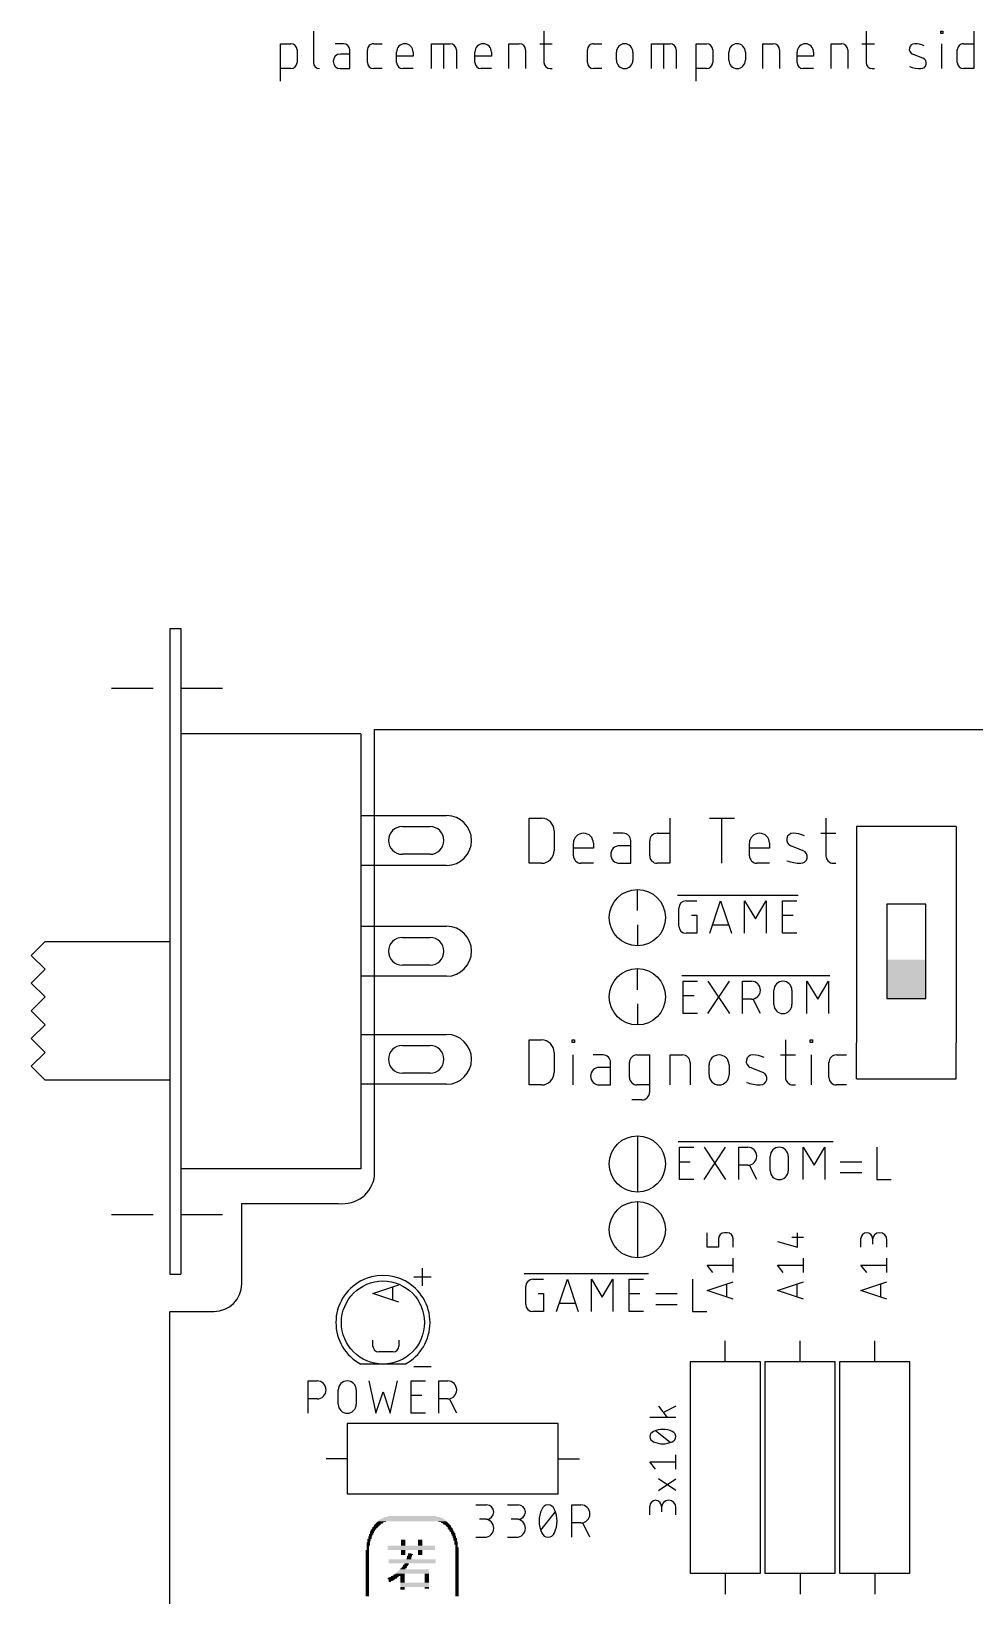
# Model space of a CAD drawing. Extents: x -7.6 to 65.6, y 0 to 91.2.
# Drawn here: x -7.6 to 26.5, y 34.7 to 91.2 of the extents above; entities that cross this region are included whole.
import ezdxf

# ---------------------------------------------------------------- set-up
doc = ezdxf.new("R2010")
doc.units = 0
for name, color, linetype in [('20', 30, 'CONTINUOUS'), ('21', 253, 'CONTINUOUS'), ('51', 253, 'CONTINUOUS')]:
    doc.layers.add(name, color=color, linetype=linetype)

# ---------------------------------------------------------------- blocks, each defined once
blk = doc.blocks.new('RECT')
blk.add_solid([(-0.5, -0.5), (0.5, -0.5), (-0.5, 0.5), (0.5, 0.5)])

msp = doc.modelspace()

# ---------------------------------------------------------------- linework, layer by layer
at = {"layer": '20'}
for p, q in [((4.8, 49.9), (4.8, 66)), ((4.8, 66), (53.2, 66)), ((0, 46), (0, 48.9)), ((0, 48.9), (3.5, 48.9)), ((-2.6, 45), (-1, 45)), ((-2.6, 19), (-2.6, 45))]:
    msp.add_line(p, q, dxfattribs=at)
for centre, radius, start, end in [((3.65, 50.05), 1.1597, 262.5686, 352.5686), ((-1, 46), 1, 270, 0)]:
    msp.add_arc(centre, radius, start, end, dxfattribs=at)
at = {"layer": '21'}
for p, q in [((2.5898, 91.2026), (2.5898, 90.0808)), ((10.9106, 91.2026), (10.9106, 90.0808)), ((22.5459, 91.2026), (22.5459, 90.0808)), ((25.2432, 91.1278), (25.2432, 91.2026)), ((25.2432, 91.2026), (25.318, 91.2026)), ((25.318, 91.1278), (25.2432, 91.1278)), ((25.318, 91.2026), (25.318, 91.1278)), ((26.4381, 91.2026), (26.4381, 89.8564)), ((1.4002, 89.4077), (1.4002, 90.7539)), ((1.4002, 90.7539), (1.7741, 90.7539)), ((1.9985, 90.5295), (1.9985, 90.0808)), ((3.6733, 90.7539), (3.3741, 90.7539)), ((3.8977, 90.3799), (3.5611, 90.3799)), ((3.8977, 89.8564), (3.8977, 90.5295)), ((4.5419, 90.0808), (4.5419, 90.5295)), ((4.7662, 90.7539), (5.0654, 90.7539)), ((5.5894, 90.0808), (5.5894, 90.4547)), ((6.1877, 90.4547), (6.1877, 90.3051)), ((6.8543, 89.8564), (6.8543, 90.7539)), ((6.8543, 90.7539), (7.5274, 90.7539)), ((7.303, 89.8564), (7.303, 90.7539)), ((7.7517, 90.5295), (7.7517, 89.8564)), ((8.4183, 90.0808), (8.4183, 90.4547)), ((9.0166, 90.4547), (9.0166, 90.3051)), ((9.6503, 89.8564), (9.6503, 90.7539)), ((9.6503, 90.7539), (10.0242, 90.7539)), ((10.2486, 90.5295), (10.2486, 89.8564)), ((10.761, 90.7539), (11.2098, 90.7539)), ((12.4812, 90.0808), (12.4812, 90.5295)), ((12.7056, 90.7539), (13.0047, 90.7539)), ((13.5287, 90.1556), (13.5287, 90.4547)), ((14.127, 90.4547), (14.127, 90.1556)), ((14.7936, 89.8564), (14.7936, 90.7539)), ((14.7936, 90.7539), (15.4667, 90.7539)), ((15.2423, 89.8564), (15.2423, 90.7539)), ((15.6911, 90.5295), (15.6911, 89.8564)), ((16.4119, 89.4077), (16.4119, 90.7539)), ((16.4119, 90.7539), (16.7858, 90.7539)), ((17.0102, 90.5295), (17.0102, 90.0808)), ((17.5896, 90.1556), (17.5896, 90.4547)), ((18.1879, 90.4547), (18.1879, 90.1556)), ((18.8216, 89.8564), (18.8216, 90.7539)), ((18.8216, 90.7539), (19.1955, 90.7539)), ((19.4199, 90.5295), (19.4199, 89.8564)), ((20.0536, 90.0808), (20.0536, 90.4547)), ((20.6519, 90.4547), (20.6519, 90.3051)), ((21.2855, 89.8564), (21.2855, 90.7539)), ((21.2855, 90.7539), (21.6595, 90.7539)), ((21.8839, 90.5295), (21.8839, 89.8564)), ((22.3963, 90.7539), (22.845, 90.7539)), ((24.6006, 90.2303), (24.2267, 90.3799)), ((25.2806, 89.8564), (25.2806, 90.7539)), ((25.8398, 90.0808), (25.8398, 90.5295)), ((26.0641, 90.7539), (26.4381, 90.7539)), ((1.7741, 89.8564), (1.4002, 89.8564)), ((3.5611, 89.8564), (3.8977, 89.8564)), ((5.0654, 89.8564), (4.7662, 89.8564)), ((6.1877, 90.3051), (5.5894, 90.3051)), ((6.1877, 89.8564), (5.8137, 89.8564)), ((9.0166, 90.3051), (8.4183, 90.3051)), ((9.0166, 89.8564), (8.6427, 89.8564)), ((11.135, 89.8564), (11.2098, 89.8564)), ((13.0047, 89.8564), (12.7056, 89.8564)), ((16.7858, 89.8564), (16.4119, 89.8564)), ((20.6519, 90.3051), (20.0536, 90.3051)), ((20.6519, 89.8564), (20.2779, 89.8564)), ((22.7702, 89.8564), (22.845, 89.8564)), ((26.4381, 89.8564), (26.0641, 89.8564)), ((-2.6, 69.65), (-2.6, 58.35)), ((-2.6, 69.65), (-2.2, 69.65)), ((-2.2, 69.65), (-2.2, 46.35)), ((-4.7, 67.5), (-3.2, 67.5)), ((-2.2, 67.5), (-0.7, 67.5)), ((4.3, 65.85), (-2.2, 65.85)), ((4.3, 65.85), (4.3, 58)), ((10.3762, 61.1762), (10.3762, 62.8018)), ((10.3762, 62.8018), (10.8278, 62.8018)), ((15.4542, 62.8018), (15.4542, 61.1762)), ((16.8892, 62.8018), (17.7923, 62.8018)), ((17.3408, 61.1762), (17.3408, 62.8018)), ((21.0945, 62.8018), (21.0945, 61.4471)), ((11.2793, 62.3502), (11.2793, 61.6278)), ((13.7765, 62.2599), (13.4152, 62.2599)), ((15.0027, 62.2599), (15.4542, 62.2599)), ((20.9139, 62.2599), (21.4558, 62.2599)), ((25.8, 62.5), (22.2, 62.5)), ((22.2, 62.5), (22.2, 61.3)), ((25.8, 62.5), (25.8, 61.3)), ((11.9775, 61.4471), (11.9775, 61.8987)), ((12.7, 61.7181), (11.9775, 61.7181)), ((12.7, 61.8987), (12.7, 61.7181)), ((14.0474, 61.8084), (13.641, 61.8084)), ((14.0474, 61.1762), (14.0474, 61.989)), ((14.7317, 61.4471), (14.7317, 61.989)), ((18.3342, 61.4471), (18.3342, 61.8987)), ((19.0567, 61.7181), (18.3342, 61.7181)), ((19.0567, 61.8987), (19.0567, 61.7181)), ((20.276, 61.6278), (19.8244, 61.8084)), ((10.8278, 61.1762), (10.3762, 61.1762)), ((12.7, 61.1762), (12.2485, 61.1762)), ((13.641, 61.1762), (14.0474, 61.1762)), ((15.4542, 61.1762), (15.0027, 61.1762)), ((19.0567, 61.1762), (18.6052, 61.1762)), ((21.3655, 61.1762), (21.4558, 61.1762)), ((15.735, 60.0224), (20.0919, 60.0224)), ((15.7858, 58.9104), (15.7858, 59.5596)), ((16.0454, 59.8192), (16.4349, 59.8192)), ((16.2402, 59.2999), (16.4349, 59.2999)), ((16.4349, 59.2999), (16.4349, 58.6508)), ((16.902, 58.6508), (17.2915, 59.8192)), ((17.2915, 59.8192), (17.6809, 58.6508)), ((18.1593, 58.6508), (18.1593, 59.8192)), ((18.1593, 59.8192), (18.5488, 59.1701)), ((18.5488, 59.1701), (18.9382, 59.8192)), ((18.9382, 59.8192), (18.9382, 58.6508)), ((19.5219, 58.6508), (19.5219, 59.8192)), ((19.5219, 59.8192), (20.0411, 59.8192)), ((19.5219, 59.2999), (19.9113, 59.2999)), ((22.2, 59.7), (22.2, 58.8)), ((24.7, 59.7), (23.3, 59.7)), ((23.3, 59.7), (23.3, 56.3)), ((24.7, 56.3), (24.7, 59.7)), ((25.8, 59.7), (25.8, 58.8)), ((17.5836, 58.9429), (16.9994, 58.9429)), ((-7.6, 57.85), (-7.1, 58.35)), ((-7.1, 58.35), (-2.6, 58.35)), ((-2.6, 58.35), (-2.6, 53.35)), ((16.4349, 58.6508), (16.0454, 58.6508)), ((20.0411, 58.6508), (19.5219, 58.6508)), ((-7.1, 57.35), (-7.6, 57.85)), ((4.3, 58), (4.3, 50.15)), ((-7.6, 56.85), (-7.1, 57.35)), ((15.8938, 57.1224), (21.241, 57.1224)), ((22.2, 57.2), (22.2, 56.3)), ((25.8, 57.2), (25.8, 56.3)), ((-7.1, 56.35), (-7.6, 56.85)), ((15.9446, 55.7508), (15.9446, 56.9192)), ((15.9446, 56.9192), (16.4638, 56.9192)), ((16.8299, 55.7508), (17.6088, 56.9192)), ((16.8299, 56.9192), (17.6088, 55.7508)), ((18.0833, 55.7508), (18.0833, 56.9192)), ((18.0833, 56.9192), (18.4078, 56.9192)), ((19.2189, 56.0754), (19.2189, 56.5946)), ((19.868, 56.5946), (19.868, 56.0754)), ((20.4113, 55.7508), (20.4113, 56.9192)), ((20.4113, 56.9192), (20.8007, 56.2701)), ((20.8007, 56.2701), (21.1902, 56.9192)), ((21.1902, 56.9192), (21.1902, 55.7508)), ((-7.6, 55.85), (-7.1, 56.35)), ((15.9446, 56.3999), (16.334, 56.3999)), ((18.4078, 56.2701), (18.0833, 56.2701)), ((18.7324, 55.7508), (18.4727, 56.2701)), ((23.3, 56.3), (24.7, 56.3)), ((-7.6, 55.85), (-7.1, 55.35)), ((-7.1, 55.35), (-7.6, 54.85)), ((16.4638, 55.7508), (15.9446, 55.7508)), ((-7.6, 54.85), (-7.1, 54.35)), ((10.3762, 53.1762), (10.3762, 54.8018)), ((10.3762, 54.8018), (10.8278, 54.8018)), ((11.9289, 54.7115), (11.9289, 54.8018)), ((11.9289, 54.8018), (12.0192, 54.8018)), ((12.0192, 54.8018), (12.0192, 54.7115)), ((19.6356, 54.8018), (19.6356, 53.4471)), ((20.5261, 54.7115), (20.5261, 54.8018)), ((20.5261, 54.8018), (20.6164, 54.8018)), ((20.6164, 54.8018), (20.6164, 54.7115)), ((-7.1, 54.35), (-7.6, 53.85)), ((11.2793, 54.3502), (11.2793, 53.6278)), ((12.0192, 54.7115), (11.9289, 54.7115)), ((11.974, 53.1762), (11.974, 54.2599)), ((13.047, 54.2599), (12.6858, 54.2599)), ((14.2732, 54.2599), (14.7247, 54.2599)), ((14.7247, 54.2599), (14.7247, 52.9053)), ((15.4685, 53.1762), (15.4685, 54.2599)), ((15.4685, 54.2599), (15.9201, 54.2599)), ((19.455, 54.2599), (19.9969, 54.2599)), ((20.6164, 54.7115), (20.5261, 54.7115)), ((20.5712, 53.1762), (20.5712, 54.2599)), ((21.4726, 54.2599), (21.8339, 54.2599)), ((22.2, 53.4), (22.2, 54.7)), ((25.8, 53.4), (25.8, 54.7)), ((-7.6, 53.85), (-7.1, 53.35)), ((13.3179, 53.8084), (12.9115, 53.8084)), ((13.3179, 53.1762), (13.3179, 53.989)), ((14.0023, 53.4471), (14.0023, 53.989)), ((16.191, 53.989), (16.191, 53.1762)), ((16.8753, 53.5374), (16.8753, 53.8987)), ((17.5978, 53.8987), (17.5978, 53.5374)), ((18.817, 53.6278), (18.3655, 53.8084)), ((21.2017, 53.4471), (21.2017, 53.989)), ((-2.6, 53.35), (-7.1, 53.35)), ((-2.6, 53.35), (-2.6, 46.35)), ((10.8278, 53.1762), (10.3762, 53.1762)), ((12.9115, 53.1762), (13.3179, 53.1762)), ((14.7247, 53.1762), (14.2732, 53.1762)), ((19.9065, 53.1762), (19.9969, 53.1762)), ((21.8339, 53.1762), (21.4726, 53.1762)), ((22.2, 53.4), (25.8, 53.4)), ((14.4538, 52.6343), (14.0926, 52.6343)), ((15.7588, 51.1287), (21.3515, 51.1287)), ((15.8096, 49.757), (15.8096, 50.9255)), ((15.8096, 50.9255), (16.3288, 50.9255)), ((16.6949, 49.757), (17.4738, 50.9255)), ((16.6949, 50.9255), (17.4738, 49.757)), ((17.9483, 49.757), (17.9483, 50.9255)), ((17.9483, 50.9255), (18.2728, 50.9255)), ((20.2763, 49.757), (20.2763, 50.9255)), ((20.2763, 50.9255), (20.6657, 50.2763)), ((20.6657, 50.2763), (21.0552, 50.9255)), ((21.0552, 50.9255), (21.0552, 49.757)), ((22.9342, 50.9255), (22.9342, 49.757)), ((15.8096, 50.4062), (16.199, 50.4062)), ((18.2728, 50.2763), (17.9483, 50.2763)), ((18.5974, 49.757), (18.3377, 50.2763)), ((19.0839, 50.0816), (19.0839, 50.6009)), ((19.733, 50.6009), (19.733, 50.0816)), ((21.6098, 50.4062), (22.3887, 50.4062)), ((4.3, 50.15), (-2.2, 50.15)), ((16.3288, 49.757), (15.8096, 49.757)), ((21.6098, 50.0167), (22.3887, 50.0167)), ((22.9342, 49.757), (23.4535, 49.757)), ((-4.7, 48.5), (-3.2, 48.5)), ((-2.2, 48.5), (-0.7, 48.5)), ((16.8021, 47.3216), (16.8021, 47.8437)), ((17.2198, 47.6349), (17.2198, 47.3216)), ((17.5331, 47.8437), (17.4286, 47.8437)), ((17.7419, 47.3216), (17.7419, 47.6349)), ((19.3421, 47.5304), (20.0731, 47.3216)), ((19.8642, 47.6871), (20.2819, 47.6871)), ((20.0731, 47.3216), (20.0731, 47.8437)), ((22.3584, 47.3216), (22.3584, 47.6349)), ((22.776, 47.6349), (22.776, 47.426)), ((23.2981, 47.3216), (23.2981, 47.5827)), ((17.2198, 47.3216), (16.8021, 47.3216)), ((17.7419, 46.4072), (17.7419, 46.9293)), ((20.2819, 46.4072), (20.2819, 46.9293)), ((23.2981, 46.4072), (23.2981, 46.9293)), ((-2.6, 46.35), (-2.2, 46.35)), ((6.5288, 45.9288), (6.5288, 46.5637)), ((10.2025, 46.3662), (14.6927, 46.3662)), ((17.0109, 46.4072), (16.8021, 46.6683)), ((16.8021, 46.6683), (17.7419, 46.6683)), ((19.5509, 46.4072), (19.3421, 46.6683)), ((19.3421, 46.6683), (20.2819, 46.6683)), ((22.5672, 46.4072), (22.3584, 46.6683)), ((22.3584, 46.6683), (23.2981, 46.6683)), ((6.2113, 46.2463), (6.8463, 46.2463)), ((10.2533, 45.2542), (10.2533, 45.9033)), ((10.5129, 46.163), (10.9024, 46.163)), ((11.3695, 44.9946), (11.759, 46.163)), ((11.759, 46.163), (12.1484, 44.9946)), ((12.6268, 44.9946), (12.6268, 46.163)), ((12.6268, 46.163), (13.0163, 45.5138)), ((13.0163, 45.5138), (13.4057, 46.163)), ((13.4057, 46.163), (13.4057, 44.9946)), ((13.9894, 44.9946), (13.9894, 46.163)), ((13.9894, 46.163), (14.5086, 46.163)), ((16.2754, 46.163), (16.2754, 44.9946)), ((16.8021, 45.7539), (17.7419, 46.0671)), ((17.7419, 45.4406), (16.8021, 45.7539)), ((17.5069, 45.9888), (17.5069, 45.5189)), ((19.3421, 45.7539), (20.2819, 46.0671)), ((20.2819, 45.4406), (19.3421, 45.7539)), ((20.047, 45.9888), (20.047, 45.5189)), ((22.3584, 45.7539), (23.2981, 46.0671)), ((23.2981, 45.4406), (22.3584, 45.7539)), ((23.0632, 45.9888), (23.0632, 45.5189)), ((10.7077, 45.6437), (10.9024, 45.6437)), ((10.9024, 45.6437), (10.9024, 44.9946)), ((12.0511, 45.2867), (11.4669, 45.2867)), ((13.9894, 45.6437), (14.3788, 45.6437)), ((14.9509, 45.6437), (15.7298, 45.6437)), ((14.9509, 45.2542), (15.7298, 45.2542)), ((10.9024, 44.9946), (10.5129, 44.9946)), ((14.5086, 44.9946), (13.9894, 44.9946)), ((16.2754, 44.9946), (16.7946, 44.9946)), ((17.4625, 43.18), (17.4625, 43.942)), ((20.1613, 43.18), (20.1613, 43.942)), ((22.86, 43.18), (22.86, 43.942)), ((6.2113, 43.0125), (6.8463, 43.0125)), ((16.1925, 43.18), (16.1925, 35.56)), ((18.7325, 43.18), (16.1925, 43.18)), ((18.7325, 35.56), (18.7325, 43.18)), ((18.8912, 43.18), (18.8912, 35.56)), ((21.4313, 43.18), (18.8912, 43.18)), ((21.4313, 35.56), (21.4313, 43.18)), ((21.59, 43.18), (21.59, 35.56)), ((24.13, 43.18), (21.59, 43.18)), ((24.13, 35.56), (24.13, 43.18)), ((2.398, 41.3258), (2.398, 42.4942)), ((2.398, 42.4942), (2.7226, 42.4942)), ((4.5867, 42.4942), (4.8463, 41.3258)), ((5.3656, 41.3258), (5.6252, 42.4942)), ((6.1172, 41.3258), (6.1172, 42.4942)), ((6.1172, 42.4942), (6.6364, 42.4942)), ((7.1129, 41.3258), (7.1129, 42.4942)), ((7.1129, 42.4942), (7.4374, 42.4942)), ((2.7226, 41.8451), (2.398, 41.8451)), ((3.486, 41.6504), (3.486, 42.1696)), ((4.1351, 42.1696), (4.1351, 41.6504)), ((4.8463, 41.3258), (5.1059, 42.1047)), ((5.1059, 42.1047), (5.3656, 41.3258)), ((6.1172, 41.9749), (6.5066, 41.9749)), ((7.4374, 41.8451), (7.1129, 41.8451)), ((7.762, 41.3258), (7.5023, 41.8451)), ((6.6364, 41.3258), (6.1172, 41.3258)), ((15.0516, 41.5865), (15.3649, 41.1688)), ((15.6782, 41.5865), (15.2344, 41.3515)), ((11.43, 40.9575), (3.81, 40.9575)), ((3.81, 40.9575), (3.81, 38.4175)), ((11.43, 38.4175), (11.43, 40.9575)), ((15.6782, 41.1688), (14.7384, 41.1688)), ((15.4693, 40.2744), (14.9472, 40.6921)), ((3.81, 39.6875), (3.048, 39.6875)), ((11.43, 39.6875), (12.192, 39.6875)), ((14.9472, 39.3078), (14.7384, 39.5688)), ((14.7384, 39.5688), (15.6782, 39.5688)), ((15.6782, 39.3078), (15.6782, 39.8299)), ((3.81, 38.4175), (11.43, 38.4175)), ((15.6782, 38.537), (15.0516, 38.9547)), ((15.0516, 38.537), (15.6782, 38.9547)), ((8.4508, 38.0192), (8.8403, 38.0192)), ((9.5938, 38.0192), (9.9833, 38.0192)), ((11.9253, 36.8508), (11.9253, 38.0192)), ((11.9253, 38.0192), (12.2498, 38.0192)), ((14.7384, 37.6619), (14.7384, 37.9751)), ((15.156, 37.9751), (15.156, 37.7663)), ((15.6782, 37.6619), (15.6782, 37.9229)), ((8.8403, 37.4999), (8.5806, 37.4999)), ((9.9833, 37.4999), (9.7236, 37.4999)), ((10.8017, 37.1104), (11.321, 37.7596)), ((12.2498, 37.3701), (11.9253, 37.3701)), ((12.5744, 36.8508), (12.3147, 37.3701)), ((8.4508, 36.8508), (8.7754, 36.8508)), ((9.5938, 36.8508), (9.9184, 36.8508)), ((16.1925, 35.56), (18.7325, 35.56)), ((17.4625, 35.56), (17.4625, 34.798)), ((18.8912, 35.56), (21.4313, 35.56)), ((20.1613, 35.56), (20.1613, 34.798)), ((21.59, 35.56), (24.13, 35.56)), ((22.86, 35.56), (22.86, 34.798))]:
    msp.add_line(p, q, dxfattribs=at)
for centre in [(14.2875, 59.2138), (14.2875, 56.3563), (14.2875, 50.3238), (14.2875, 47.9525)]:
    msp.add_circle(centre, 1.016, dxfattribs=at)
for centre, radius, start, end in [((1.7741, 90.5295), 0.2244, 0, 90), ((3.5611, 90.1182), 0.2618, 90, 270), ((3.6733, 90.5295), 0.2244, 0, 90), ((4.7662, 90.5295), 0.2244, 89.9992, 180), ((5.8885, 90.4547), 0.2992, 0, 180), ((7.5274, 90.5295), 0.2244, 0, 90), ((8.7175, 90.4547), 0.2992, 0, 180), ((10.0242, 90.5295), 0.2244, 0, 90), ((12.7056, 90.5295), 0.2244, 89.9992, 180), ((13.8279, 90.4547), 0.2992, 0, 180), ((15.4667, 90.5295), 0.2244, 0, 90), ((16.7858, 90.5295), 0.2244, 0, 90), ((17.8888, 90.4547), 0.2992, 0, 180), ((19.1955, 90.5295), 0.2244, 0, 90), ((20.3527, 90.4547), 0.2992, 0, 180), ((21.6595, 90.5295), 0.2244, 0, 90), ((24.2987, 90.56), 0.1939, 89.181, 248.1986), ((24.2893, 89.9046), 0.8493, 65.7609, 89.181), ((26.0641, 90.5295), 0.2244, 89.9992, 180), ((1.7741, 90.0808), 0.2244, 270.0008, 0), ((2.8141, 90.0808), 0.2244, 180, 270), ((4.7662, 90.0808), 0.2244, 180, 270), ((5.8137, 90.0808), 0.2244, 180, 270), ((8.6427, 90.0808), 0.2244, 180, 270), ((11.135, 90.0808), 0.2244, 180, 270), ((12.7056, 90.0808), 0.2244, 180, 270), ((13.8279, 90.1556), 0.2992, 180, 0), ((16.7858, 90.0808), 0.2244, 270.0008, 0), ((17.8888, 90.1556), 0.2992, 180, 0), ((20.2779, 90.0808), 0.2244, 180, 270), ((22.7702, 90.0808), 0.2244, 180, 270), ((24.544, 91.1247), 1.2684, 250.2096, 269.181), ((24.5286, 90.0503), 0.1939, 269.181, 68.1986), ((26.0641, 90.0808), 0.2244, 180, 270), ((10.8278, 62.3502), 0.4516, 0, 90), ((12.3388, 61.8987), 0.3612, 0, 180), ((13.7765, 61.989), 0.2709, 0, 90), ((15.0027, 61.989), 0.2709, 90, 180), ((18.6955, 61.8987), 0.3612, 0, 180), ((19.9114, 62.0258), 0.2342, 89.1818, 248.1988), ((19.9001, 61.2345), 1.0256, 65.7611, 89.1818), ((10.8278, 61.6278), 0.4516, 269.9996, 0), ((13.641, 61.4923), 0.3161, 90, 270), ((20.189, 61.4103), 0.2342, 269.1818, 68.1988), ((12.2485, 61.4471), 0.2709, 180, 270), ((15.0027, 61.4471), 0.2709, 180, 270), ((18.6052, 61.4471), 0.2709, 180, 270), ((20.2075, 62.7076), 1.5316, 250.2089, 269.1818), ((21.3655, 61.4471), 0.2709, 180, 270), ((16.0454, 59.5596), 0.2596, 90.0007, 180), ((16.0454, 58.9104), 0.2596, 180, 270), ((18.4078, 56.5946), 0.3246, 270, 90), ((19.5434, 56.5946), 0.3246, 0, 180), ((19.5434, 56.0754), 0.3246, 180, 0), ((10.8278, 54.3502), 0.4516, 0, 90), ((13.047, 53.989), 0.2709, 0, 90), ((14.2732, 53.989), 0.2709, 90, 180), ((15.9201, 53.989), 0.2709, 0.0007, 90), ((17.2366, 53.8987), 0.3612, 0, 180), ((18.4524, 54.0258), 0.2342, 89.1818, 248.1988), ((18.4411, 53.2345), 1.0256, 65.7611, 89.1818), ((21.4726, 53.989), 0.2709, 90, 180), ((12.9115, 53.4923), 0.3161, 90, 270), ((10.8278, 53.6278), 0.4516, 269.9996, 0), ((14.2732, 53.4471), 0.2709, 180, 270), ((17.2366, 53.5374), 0.3612, 180, 0), ((18.7486, 54.7076), 1.5316, 250.2089, 269.1818), ((18.7301, 53.4103), 0.2342, 269.1818, 68.1988), ((19.9065, 53.4471), 0.2709, 180, 270), ((21.4726, 53.4471), 0.2709, 180, 270), ((14.4538, 52.9053), 0.2709, 270.0007, 360), ((18.2728, 50.6009), 0.3246, 270, 90), ((19.4084, 50.6009), 0.3246, 0, 180), ((19.4084, 50.0816), 0.3246, 180, 0), ((17.4286, 47.6349), 0.2088, 90, 180), ((17.5331, 47.6349), 0.2088, 0, 90), ((22.5672, 47.6349), 0.2088, 0, 180), ((23.0371, 47.5827), 0.2611, 0, 180), ((5.1, 44.6), 1.7, 118.0725, 241.9275), ((5.1, 44.6), 1.7, 118.0725, 241.9275), ((5.1, 44.6), 1.7, 298.0725, 61.9275), ((5.1, 44.6), 1.7, 298.0725, 61.9275), ((10.5129, 45.9033), 0.2596, 90.0007, 180), ((10.5129, 45.2542), 0.2596, 180, 270), ((2.7226, 42.1696), 0.3246, 270, 90), ((3.8106, 42.1696), 0.3246, 0, 180), ((7.4374, 42.1696), 0.3246, 270, 90), ((3.8106, 41.6504), 0.3246, 180, 0), ((14.9315, 40.4832), 0.1932, 108.9238, 180.0003), ((15.2083, 39.9698), 0.7745, 90.0001, 115.9888), ((15.2083, 39.9698), 0.7745, 64.0113, 90), ((15.485, 40.4832), 0.1932, 360, 71.0747), ((14.9315, 40.4832), 0.1932, 179.9999, 251.076), ((15.2083, 40.9966), 0.7745, 244.0112, 269.9999), ((15.2083, 40.9966), 0.7745, 270, 295.9887), ((15.485, 40.4832), 0.1932, 288.9255, 359.9999), ((8.8403, 37.7596), 0.2596, 270, 90), ((9.9833, 37.7596), 0.2596, 270, 90), ((11.6996, 37.435), 0.9628, 154.0109, 180.0001), ((11.0613, 37.779), 0.2402, 90, 161.0751), ((11.0613, 37.779), 0.2402, 18.9248, 90.0002), ((10.4231, 37.435), 0.9629, 359.9999, 25.9891), ((12.2498, 37.6946), 0.3246, 270, 90), ((14.9472, 37.9751), 0.2088, 0, 180), ((15.4171, 37.9229), 0.2611, 0, 180), ((8.7754, 37.1754), 0.3246, 270, 90), ((9.9184, 37.1754), 0.3246, 270, 90), ((11.6997, 37.435), 0.9629, 180, 205.9888), ((10.423, 37.435), 0.9629, 334.0112, 360), ((11.0613, 37.091), 0.2402, 198.9254, 269.9998), ((11.0613, 37.091), 0.2402, 270, 341.0747)]:
    msp.add_arc(centre, radius, start, end, dxfattribs=at)
at = {"layer": '51'}
for p, q in [((4.3, 62.9), (7.4, 62.9)), ((5.8, 62.5), (6.8, 62.5)), ((7.4, 61.1), (4.3, 61.1)), ((6.8, 61.5), (5.8, 61.5)), ((22.2, 61.3), (22.2, 59.7)), ((25.8, 61.3), (25.8, 59.7)), ((14.2875, 59.4678), (14.2875, 60.2298)), ((4.3, 58.9), (7.4, 58.9)), ((14.2875, 58.9597), (14.2875, 58.1978)), ((22.2, 58.8), (22.2, 57.2)), ((25.8, 58.8), (25.8, 57.2)), ((5.8, 58.5), (6.8, 58.5)), ((7.4, 57.1), (4.3, 57.1)), ((6.8, 57.5), (5.8, 57.5)), ((14.2875, 56.6103), (14.2875, 57.3723)), ((14.2875, 56.1023), (14.2875, 55.3403)), ((22.2, 56.3), (22.2, 54.7)), ((25.8, 56.3), (25.8, 54.7)), ((4.3, 55), (7.4, 55)), ((5.8, 54.6), (6.8, 54.6)), ((7.4, 53.2), (4.3, 53.2)), ((6.8, 53.6), (5.8, 53.6)), ((14.2875, 51.3398), (14.2875, 49.3078)), ((14.2875, 48.9685), (14.2875, 46.9365)), ((4.7381, 45.6486), (5.6779, 45.9619)), ((5.443, 45.8836), (5.443, 45.4137)), ((5.6779, 45.3354), (4.7381, 45.6486)), ((4.7381, 43.7531), (4.7381, 43.9619)), ((5.4691, 43.5442), (4.9469, 43.5442)), ((5.6779, 43.9619), (5.6779, 43.7531)), ((5.9, 43.1), (4.3, 43.1))]:
    msp.add_line(p, q, dxfattribs=at)
msp.add_circle((5.1, 44.6), 1.5, dxfattribs=at)
for centre, radius, start, end in [((7.4, 62), 0.9, 270, 90), ((5.8, 62), 0.5, 90, 270), ((6.8, 62), 0.5, 270, 90), ((7.4, 58), 0.9, 270, 90), ((5.8, 58), 0.5, 90, 270), ((6.8, 58), 0.5, 270, 90), ((7.4, 54.1), 0.9, 270, 90), ((5.8, 54.1), 0.5, 90, 270), ((6.8, 54.1), 0.5, 270, 90), ((5.1, 44.6), 1.7, 61.9275, 118.0725), ((4.9469, 43.7531), 0.2089, 180.0017, 270), ((5.4691, 43.7531), 0.2088, 270, 0)]:
    msp.add_arc(centre, radius, start, end, dxfattribs=at)

# ---------------------------------------------------------------- block references
at = {"layer": '21', "xscale": 1.4, "yscale": 1.4, "rotation": 270}
msp.add_blockref('RECT', (24, 57), dxfattribs=at)
at = {"layer": '21', "yscale": 0.0305}
for p, xscale in [((4.8885, 37.2943), 0.2134), ((4.8733, 37.2638), 0.1829), ((4.919, 37.3247), 0.2134), ((4.9647, 37.3552), 0.2438), ((4.9952, 37.3857), 0.2438), ((5.0562, 37.4162), 0.3048), ((6.1535, 37.4467), 2.4384), ((6.1535, 37.4771), 2.3774), ((6.1535, 37.5076), 2.2555), ((6.1687, 37.5381), 2.1641), ((6.1535, 37.5686), 2.0117), ((6.1535, 37.599), 1.7678), ((7.2507, 37.4162), 0.3048), ((7.3117, 37.3857), 0.2438), ((7.3574, 37.3552), 0.2134), ((7.3879, 37.3247), 0.2134), ((7.4336, 37.2943), 0.1829), ((7.4641, 37.2638), 0.1829), ((4.5837, 36.6847), 0.0914), ((4.599, 36.7761), 0.1219), ((4.599, 36.7456), 0.1219), ((4.599, 36.7151), 0.1219), ((4.6295, 36.8675), 0.1219), ((4.6295, 36.8371), 0.1219), ((4.6295, 36.8066), 0.1219), ((4.6752, 36.959), 0.1524), ((4.6599, 36.9285), 0.1219), ((4.6599, 36.898), 0.1219), ((4.7057, 37.0504), 0.1524), ((4.7057, 37.0199), 0.1524), ((4.6904, 36.9895), 0.1219), ((4.7361, 37.1114), 0.1524), ((4.7361, 37.0809), 0.1524), ((4.7666, 37.1419), 0.1524), ((4.8123, 37.2028), 0.1829), ((4.7971, 37.1723), 0.1524), ((4.8428, 37.2333), 0.1829), ((5.8334, 36.7456), 0.1524), ((5.8334, 36.7151), 0.1524), ((5.8334, 36.6847), 0.1524), ((6.443, 36.7456), 0.1524), ((6.443, 36.7151), 0.1524), ((6.443, 36.6847), 0.1524), ((7.4793, 37.2333), 0.1524), ((7.5098, 37.2028), 0.1524), ((7.5251, 37.1723), 0.1829), ((7.5403, 37.1419), 0.1524), ((7.5708, 37.1114), 0.1524), ((7.5708, 37.0809), 0.1524), ((7.6013, 37.0504), 0.1524), ((7.6317, 36.9895), 0.1524), ((7.6165, 37.0199), 0.1219), ((7.647, 36.959), 0.1219), ((7.647, 36.9285), 0.1219), ((7.6775, 36.898), 0.1219), ((7.6775, 36.8675), 0.1219), ((7.6775, 36.8371), 0.1219), ((7.7079, 36.8066), 0.1219), ((7.7079, 36.7761), 0.1219), ((7.7079, 36.7456), 0.1219), ((7.7232, 36.7151), 0.0914), ((7.7384, 36.6847), 0.1219), ((4.538, 36.3799), 0.1219), ((4.538, 36.3494), 0.1219), ((4.538, 36.3189), 0.1219), ((4.538, 36.2884), 0.1219), ((4.538, 36.2579), 0.1219), ((4.538, 36.2275), 0.1219), ((4.538, 36.197), 0.1219), ((4.538, 36.1665), 0.1219), ((4.538, 36.136), 0.1219), ((4.5685, 36.6542), 0.1219), ((4.5685, 36.6237), 0.1219), ((4.5685, 36.5932), 0.1219), ((4.5685, 36.5627), 0.1219), ((4.5533, 36.5323), 0.0914), ((4.5533, 36.5018), 0.0914), ((4.5533, 36.4713), 0.0914), ((4.5533, 36.4408), 0.0914), ((4.5533, 36.4103), 0.0914), ((6.123, 36.5323), 1.7069), ((6.123, 36.5018), 1.7069), ((6.123, 36.4713), 1.7069), ((6.123, 36.4408), 1.7069), ((6.123, 36.4103), 1.7069), ((5.8334, 36.6542), 0.1524), ((5.8334, 36.6237), 0.1524), ((5.8334, 36.5932), 0.1524), ((5.8334, 36.5627), 0.1524), ((5.8334, 36.3799), 0.1524), ((5.8334, 36.3494), 0.1524), ((5.8334, 36.3189), 0.1524), ((5.8334, 36.2884), 0.1524), ((5.8334, 36.2579), 0.1524), ((5.8334, 36.2275), 0.1524), ((6.062, 36.1665), 0.1829), ((6.0468, 36.136), 0.1524), ((6.062, 36.2579), 0.1219), ((6.0925, 36.2275), 0.1829), ((6.0773, 36.197), 0.1524), ((6.443, 36.6542), 0.1524), ((6.443, 36.6237), 0.1524), ((6.443, 36.5932), 0.1524), ((6.443, 36.5627), 0.1524), ((6.443, 36.3799), 0.1524), ((6.443, 36.3494), 0.1524), ((6.443, 36.3189), 0.1524), ((6.443, 36.2884), 0.1524), ((6.443, 36.2579), 0.1524), ((6.443, 36.2275), 0.1524), ((7.7384, 36.6542), 0.1219), ((7.7384, 36.6237), 0.1219), ((7.7384, 36.5932), 0.1219), ((7.7537, 36.5627), 0.0914), ((7.7537, 36.5323), 0.0914), ((7.7537, 36.5018), 0.0914), ((7.7689, 36.4713), 0.1219), ((7.7689, 36.4408), 0.1219), ((7.7689, 36.4103), 0.1219), ((7.7689, 36.3799), 0.1219), ((7.7689, 36.3494), 0.1219), ((7.7689, 36.3189), 0.1219), ((7.7689, 36.2884), 0.1219), ((7.7689, 36.2579), 0.1219), ((7.7689, 36.2275), 0.1219), ((7.7689, 36.197), 0.1219), ((7.7689, 36.1665), 0.1219), ((7.7689, 36.136), 0.1219), ((4.538, 36.1055), 0.1219), ((4.538, 36.0751), 0.1219), ((4.538, 36.0446), 0.1219), ((4.538, 36.0141), 0.1219), ((4.538, 35.9836), 0.1219), ((4.538, 35.9531), 0.1219), ((4.538, 35.9227), 0.1219), ((4.538, 35.8922), 0.1219), ((4.538, 35.8617), 0.1219), ((4.538, 35.8312), 0.1219), ((4.538, 35.8007), 0.1219), ((4.538, 35.7703), 0.1219), ((4.538, 35.7398), 0.1219), ((4.538, 35.7093), 0.1219), ((4.538, 35.6788), 0.1219), ((4.538, 35.6483), 0.1219), ((4.538, 35.6179), 0.1219), ((4.538, 35.5874), 0.1219), ((4.538, 35.5569), 0.1219), ((6.1535, 36.0446), 1.7069), ((6.1535, 36.0141), 1.7069), ((6.1535, 35.9836), 1.7069), ((6.1535, 35.9531), 1.7069), ((6.1535, 35.9227), 1.7069), ((6.1687, 35.5569), 1.1887), ((6.1839, 35.5874), 1.1582), ((6.1992, 35.6179), 1.1278), ((6.2144, 35.6483), 1.0973), ((6.2297, 35.6788), 1.0668), ((5.8182, 35.7093), 0.1829), ((5.8487, 35.7398), 0.1829), ((5.8791, 35.7703), 0.1829), ((5.9096, 35.8312), 0.1829), ((5.8944, 35.8007), 0.1524), ((5.9401, 35.8617), 0.1829), ((5.9553, 35.8922), 0.1524), ((6.0315, 36.0751), 0.1829), ((6.0468, 36.1055), 0.1524), ((7.7689, 36.1055), 0.1219), ((7.7689, 36.0751), 0.1219), ((7.7689, 36.0446), 0.1219), ((7.7689, 36.0141), 0.1219), ((7.7689, 35.9836), 0.1219), ((7.7689, 35.9531), 0.1219), ((7.7689, 35.9227), 0.1219), ((7.7689, 35.8922), 0.1219), ((7.7689, 35.8617), 0.1219), ((7.7689, 35.8312), 0.1219), ((7.7689, 35.8007), 0.1219), ((7.7689, 35.7703), 0.1219), ((7.7689, 35.7398), 0.1219), ((7.7689, 35.7093), 0.1219), ((7.7689, 35.6788), 0.1219), ((7.7689, 35.6483), 0.1219), ((7.7689, 35.6179), 0.1219), ((7.7689, 35.5874), 0.1219), ((7.7689, 35.5569), 0.1219), ((4.538, 35.5264), 0.1219), ((4.538, 35.4959), 0.1219), ((4.538, 35.4655), 0.1219), ((4.538, 35.435), 0.1219), ((4.538, 35.4045), 0.1219), ((4.538, 35.374), 0.1219), ((4.538, 35.3435), 0.1219), ((4.538, 35.3131), 0.1219), ((4.538, 35.2826), 0.1219), ((4.538, 35.2521), 0.1219), ((4.538, 35.2216), 0.1219), ((4.538, 35.1911), 0.1219), ((4.538, 35.1607), 0.1219), ((4.538, 35.1302), 0.1219), ((4.538, 35.0997), 0.1219), ((4.538, 35.0692), 0.1219), ((4.538, 35.0387), 0.1219), ((4.538, 35.0083), 0.1219), ((5.4372, 35.374), 0.3353), ((5.4067, 35.3435), 0.2743), ((5.4067, 35.3131), 0.2134), ((5.3762, 35.2826), 0.1524), ((5.3457, 35.2521), 0.0914), ((5.4829, 35.4045), 0.3048), ((5.5286, 35.435), 0.2743), ((5.6658, 35.4655), 0.4267), ((5.681, 35.4959), 0.3962), ((5.7115, 35.5264), 0.3353), ((5.8029, 35.435), 0.1524), ((5.8029, 35.4045), 0.1524), ((5.8029, 35.374), 0.1524), ((5.8029, 35.3435), 0.1524), ((5.8029, 35.3131), 0.1524), ((5.8029, 35.2826), 0.1524), ((5.8029, 35.2521), 0.1524), ((5.8029, 35.2216), 0.1524), ((5.8029, 35.0387), 0.1524), ((5.8029, 35.0083), 0.1524), ((6.2449, 35.1911), 1.0363), ((6.2449, 35.1607), 1.0363), ((6.2449, 35.1302), 1.0363), ((6.2449, 35.0997), 1.0363), ((6.2449, 35.0692), 1.0363), ((6.6869, 35.5264), 0.1524), ((6.6869, 35.4959), 0.1524), ((6.6869, 35.4655), 0.1524), ((6.6869, 35.435), 0.1524), ((6.6869, 35.4045), 0.1524), ((6.6869, 35.374), 0.1524), ((6.6869, 35.3435), 0.1524), ((6.6869, 35.3131), 0.1524), ((6.6869, 35.2826), 0.1524), ((6.6869, 35.2521), 0.1524), ((6.6869, 35.2216), 0.1524), ((6.6869, 35.0387), 0.1524), ((6.6869, 35.0083), 0.1524), ((7.7689, 35.5264), 0.1219), ((7.7689, 35.4959), 0.1219), ((7.7689, 35.4655), 0.1219), ((7.7689, 35.435), 0.1219), ((7.7689, 35.4045), 0.1219), ((7.7689, 35.374), 0.1219), ((7.7689, 35.3435), 0.1219), ((7.7689, 35.3131), 0.1219), ((7.7689, 35.2826), 0.1219), ((7.7689, 35.2521), 0.1219), ((7.7689, 35.2216), 0.1219), ((7.7689, 35.1911), 0.1219), ((7.7689, 35.1607), 0.1219), ((7.7689, 35.1302), 0.1219), ((7.7689, 35.0997), 0.1219), ((7.7689, 35.0692), 0.1219), ((7.7689, 35.0387), 0.1219), ((7.7689, 35.0083), 0.1219), ((4.538, 34.9778), 0.1219), ((4.538, 34.9473), 0.1219), ((4.538, 34.9168), 0.1219), ((4.538, 34.8863), 0.1219), ((4.538, 34.8559), 0.1219), ((4.538, 34.8254), 0.1219), ((4.538, 34.7949), 0.1219), ((4.538, 34.7644), 0.1219), ((4.538, 34.7339), 0.1219), ((5.8029, 34.9778), 0.1524), ((7.7689, 34.9778), 0.1219), ((7.7689, 34.9473), 0.1219), ((7.7689, 34.9168), 0.1219), ((7.7689, 34.8863), 0.1219), ((7.7689, 34.8559), 0.1219), ((7.7689, 34.8254), 0.1219), ((7.7689, 34.7949), 0.1219), ((7.7689, 34.7644), 0.1219), ((7.7689, 34.7339), 0.1219)]:
    msp.add_blockref('RECT', p, dxfattribs=dict(at, xscale=xscale))

doc.saveas('drawing.dxf')
